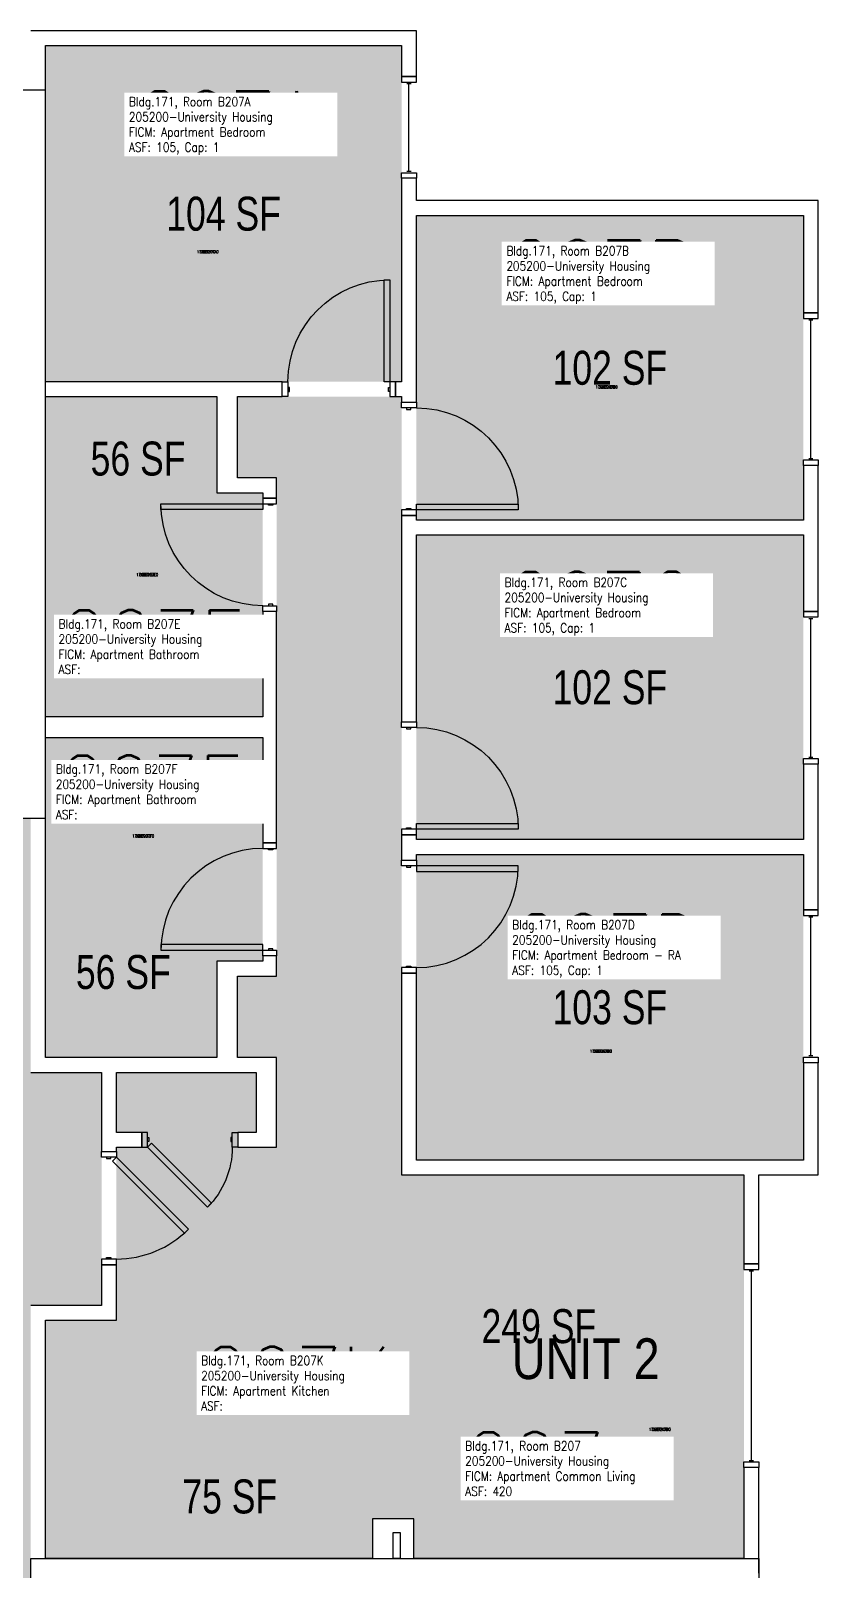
# Model space of a CAD drawing. Header units: inches. Extents: x -98 to 2219, y 102 to 2358.
# Drawn here: x 1934 to 2212, y 1814 to 2358 of the extents above; entities that cross this region are included whole.
import ezdxf
from ezdxf.enums import TextEntityAlignment as Align

# ---------------------------------------------------------------- set-up
doc = ezdxf.new("R2010")
doc.units = ezdxf.units.IN
doc.header["$LTSCALE"] = 96
doc.header["$MEASUREMENT"] = 0
for name, color, linetype in [('A-Area-Iden', 1, 'Continuous'), ('A-Door', 2, 'Continuous'), ('A-Glaz', 1, 'Continuous'), ('A-IDEN-RNUM', 7, 'Continuous'), ('A-IDEN-SNUM', 4, 'Continuous'), ('A-IDEN-VNUM', 4, 'Continuous'), ('A-Wall', 5, 'Continuous'), ('AREA-TEXT', 3, 'Continuous'), ('Rooms-Category-Color', 7, 'Continuous'), ('Rooms-College-Color', 7, 'Continuous'), ('Rooms-Department-Color', 7, 'Continuous'), ('Rooms-Division-Color', 7, 'Continuous'), ('Rooms-Information', 7, 'Continuous')]:
    doc.layers.add(name, color=color, linetype=linetype)
doc.styles.add('AREA', font='arial.ttf', dxfattribs={"width": 0.75, "height": 12})
doc.styles.add('ROOMSNUMBER', font='txt.shx', dxfattribs={"height": 0.03})
doc.styles.add('ROOMVNUMBER', font='simplex.shx', dxfattribs={"width": 0.85})
doc.styles.get("Standard").update_dxf_attribs({"font": 'ARIALN.TTF'})

msp = doc.modelspace()

# ---------------------------------------------------------------- hatches: boundary and pattern name
h = msp.add_hatch()
h.set_pattern_fill('ANSI31', color=256, angle=-90, style=0)
h.set_pattern_definition([(315, (2585.01571, 2416.92189), (0.088388348, 0.088388348), [])])
h.paths.add_polyline_path([(2001.07, 2085.45), (2001.07, 2026.72), (1991.86, 2026.72), (1991.86, 2085.45)], flags=9)
at = {"layer": 'Rooms-Category-Color', "true_color": 0x728ef3}
for points in [[(1939.17, 2352.44), (2064.92, 2352.44), (2064.92, 2233.69), (1939.17, 2233.69)], [(2070.17, 2292.44), (2206.92, 2292.44), (2206.92, 2184.82), (2070.17, 2184.82)], [(1939.17, 2228.44), (1999.67, 2228.44), (1999.67, 2194.44), (2015.92, 2194.44), (2015.92, 2115.3), (1939.17, 2115.3)], [(2069.3, 1817.94), (2069.3, 1902.08), (1964.17, 1902.08), (1964.17, 1963.21), (1973.12, 1963.21), (1973.12, 1968.46), (1964.17, 1968.46), (1964.17, 1989.66), (2013.55, 1989.66), (2013.55, 1968.46), (2007.12, 1968.46), (2007.12, 1963.21), (2020.8, 1963.21), (2020.8, 1994.91), (2006.92, 1994.91), (2006.92, 2023.66), (2020.8, 2023.66), (2020.8, 2199.69), (2006.92, 2199.69), (2006.92, 2228.44), (2064.92, 2228.44), (2064.92, 1953.44), (2185.92, 1953.44), (2185.92, 1817.94)], [(2070.17, 2179.57), (2206.92, 2179.57), (2206.92, 2071.94), (2070.17, 2071.94)], [(1939.17, 2108.05), (2015.92, 2108.05), (2015.92, 2028.91), (1999.67, 2028.91), (1999.67, 1994.91), (1939.17, 1994.91)], [(2206.92, 1958.69), (2206.92, 2066.69), (2070.17, 2066.69), (2070.17, 1958.69)], [(1939.17, 1902.08), (2069.3, 1902.08), (2069.3, 1831.94), (2054.67, 1831.94), (2054.67, 1817.94), (1939.17, 1817.94)]]:
    msp.add_hatch(color=171, dxfattribs=at).paths.add_polyline_path(points)
at = {"layer": 'Rooms-Category-Color', "true_color": 0xadadad}
for points in [[(1166.9, 2091.84), (1251.3, 2007.44), (1641.05, 2007.44), (1641.05, 1974.06), (1848.92, 1974.06), (1848.92, 1907.33), (1873.92, 1907.33), (1958.92, 1907.33), (1958.92, 1989.66), (1933.92, 1989.66), (1933.92, 2079.44), (1844.53, 2079.44), (1844.53, 2104.44), (1762.2, 2104.44), (1762.2, 2079.44), (1264.5, 2079.44), (1209.5, 2134.44)], [(1933.92, 1907.33), (1873.92, 1907.33), (1873.92, 1787.42), (1848.92, 1787.42), (1848.92, 1705.09), (1873.92, 1705.09), (1873.92, 1171.68), (1958.51, 1171.41), (1933.92, 1196), (1933.92, 1640.97), (1958.92, 1640.97), (1958.92, 1723.3), (1933.92, 1723.3)]]:
    msp.add_hatch(color=253, dxfattribs=at).paths.add_polyline_path(points)
at = {"layer": 'Rooms-College-Color', "true_color": 0xadadad}
for points in [[(1939.17, 2352.44), (2064.92, 2352.44), (2064.92, 2233.69), (1939.17, 2233.69)], [(2070.17, 2292.44), (2206.92, 2292.44), (2206.92, 2184.82), (2070.17, 2184.82)], [(1939.17, 2228.44), (1999.67, 2228.44), (1999.67, 2194.44), (2015.92, 2194.44), (2015.92, 2115.3), (1939.17, 2115.3)], [(2069.3, 1817.94), (2069.3, 1902.08), (1964.17, 1902.08), (1964.17, 1963.21), (1973.12, 1963.21), (1973.12, 1968.46), (1964.17, 1968.46), (1964.17, 1989.66), (2013.55, 1989.66), (2013.55, 1968.46), (2007.12, 1968.46), (2007.12, 1963.21), (2020.8, 1963.21), (2020.8, 1994.91), (2006.92, 1994.91), (2006.92, 2023.66), (2020.8, 2023.66), (2020.8, 2199.69), (2006.92, 2199.69), (2006.92, 2228.44), (2064.92, 2228.44), (2064.92, 1953.44), (2185.92, 1953.44), (2185.92, 1817.94)], [(2070.17, 2179.57), (2206.92, 2179.57), (2206.92, 2071.94), (2070.17, 2071.94)], [(1166.9, 2091.84), (1251.3, 2007.44), (1641.05, 2007.44), (1641.05, 1974.06), (1848.92, 1974.06), (1848.92, 1907.33), (1873.92, 1907.33), (1958.92, 1907.33), (1958.92, 1989.66), (1933.92, 1989.66), (1933.92, 2079.44), (1844.53, 2079.44), (1844.53, 2104.44), (1762.2, 2104.44), (1762.2, 2079.44), (1264.5, 2079.44), (1209.5, 2134.44)], [(1939.17, 2108.05), (2015.92, 2108.05), (2015.92, 2028.91), (1999.67, 2028.91), (1999.67, 1994.91), (1939.17, 1994.91)], [(2206.92, 1958.69), (2206.92, 2066.69), (2070.17, 2066.69), (2070.17, 1958.69)], [(1933.92, 1907.33), (1873.92, 1907.33), (1873.92, 1787.42), (1848.92, 1787.42), (1848.92, 1705.09), (1873.92, 1705.09), (1873.92, 1171.68), (1958.51, 1171.41), (1933.92, 1196), (1933.92, 1640.97), (1958.92, 1640.97), (1958.92, 1723.3), (1933.92, 1723.3)], [(1939.17, 1902.08), (2069.3, 1902.08), (2069.3, 1831.94), (2054.67, 1831.94), (2054.67, 1817.94), (1939.17, 1817.94)]]:
    msp.add_hatch(color=253, dxfattribs=at).paths.add_polyline_path(points)
at = {"layer": 'Rooms-Department-Color', "true_color": 0x604aed}
for points in [[(1939.17, 2352.44), (2064.92, 2352.44), (2064.92, 2233.69), (1939.17, 2233.69)], [(2070.17, 2292.44), (2206.92, 2292.44), (2206.92, 2184.82), (2070.17, 2184.82)], [(1939.17, 2228.44), (1999.67, 2228.44), (1999.67, 2194.44), (2015.92, 2194.44), (2015.92, 2115.3), (1939.17, 2115.3)], [(2069.3, 1817.94), (2069.3, 1902.08), (1964.17, 1902.08), (1964.17, 1963.21), (1973.12, 1963.21), (1973.12, 1968.46), (1964.17, 1968.46), (1964.17, 1989.66), (2013.55, 1989.66), (2013.55, 1968.46), (2007.12, 1968.46), (2007.12, 1963.21), (2020.8, 1963.21), (2020.8, 1994.91), (2006.92, 1994.91), (2006.92, 2023.66), (2020.8, 2023.66), (2020.8, 2199.69), (2006.92, 2199.69), (2006.92, 2228.44), (2064.92, 2228.44), (2064.92, 1953.44), (2185.92, 1953.44), (2185.92, 1817.94)], [(2070.17, 2179.57), (2206.92, 2179.57), (2206.92, 2071.94), (2070.17, 2071.94)], [(1939.17, 2108.05), (2015.92, 2108.05), (2015.92, 2028.91), (1999.67, 2028.91), (1999.67, 1994.91), (1939.17, 1994.91)], [(2206.92, 1958.69), (2206.92, 2066.69), (2070.17, 2066.69), (2070.17, 1958.69)], [(1939.17, 1902.08), (2069.3, 1902.08), (2069.3, 1831.94), (2054.67, 1831.94), (2054.67, 1817.94), (1939.17, 1817.94)]]:
    msp.add_hatch(color=173, dxfattribs=at).paths.add_polyline_path(points)
at = {"layer": 'Rooms-Department-Color', "true_color": 0xacacac}
for points in [[(1166.9, 2091.84), (1251.3, 2007.44), (1641.05, 2007.44), (1641.05, 1974.06), (1848.92, 1974.06), (1848.92, 1907.33), (1873.92, 1907.33), (1958.92, 1907.33), (1958.92, 1989.66), (1933.92, 1989.66), (1933.92, 2079.44), (1844.53, 2079.44), (1844.53, 2104.44), (1762.2, 2104.44), (1762.2, 2079.44), (1264.5, 2079.44), (1209.5, 2134.44)], [(1933.92, 1907.33), (1873.92, 1907.33), (1873.92, 1787.42), (1848.92, 1787.42), (1848.92, 1705.09), (1873.92, 1705.09), (1873.92, 1171.68), (1958.51, 1171.41), (1933.92, 1196), (1933.92, 1640.97), (1958.92, 1640.97), (1958.92, 1723.3), (1933.92, 1723.3)]]:
    msp.add_hatch(color=253, dxfattribs=at).paths.add_polyline_path(points)
at = {"layer": 'Rooms-Division-Color', "true_color": 0x604aed}
for points in [[(1939.17, 2352.44), (2064.92, 2352.44), (2064.92, 2233.69), (1939.17, 2233.69)], [(2070.17, 2292.44), (2206.92, 2292.44), (2206.92, 2184.82), (2070.17, 2184.82)], [(1939.17, 2228.44), (1999.67, 2228.44), (1999.67, 2194.44), (2015.92, 2194.44), (2015.92, 2115.3), (1939.17, 2115.3)], [(2069.3, 1817.94), (2069.3, 1902.08), (1964.17, 1902.08), (1964.17, 1963.21), (1973.12, 1963.21), (1973.12, 1968.46), (1964.17, 1968.46), (1964.17, 1989.66), (2013.55, 1989.66), (2013.55, 1968.46), (2007.12, 1968.46), (2007.12, 1963.21), (2020.8, 1963.21), (2020.8, 1994.91), (2006.92, 1994.91), (2006.92, 2023.66), (2020.8, 2023.66), (2020.8, 2199.69), (2006.92, 2199.69), (2006.92, 2228.44), (2064.92, 2228.44), (2064.92, 1953.44), (2185.92, 1953.44), (2185.92, 1817.94)], [(2070.17, 2179.57), (2206.92, 2179.57), (2206.92, 2071.94), (2070.17, 2071.94)], [(1939.17, 2108.05), (2015.92, 2108.05), (2015.92, 2028.91), (1999.67, 2028.91), (1999.67, 1994.91), (1939.17, 1994.91)], [(2206.92, 1958.69), (2206.92, 2066.69), (2070.17, 2066.69), (2070.17, 1958.69)], [(1939.17, 1902.08), (2069.3, 1902.08), (2069.3, 1831.94), (2054.67, 1831.94), (2054.67, 1817.94), (1939.17, 1817.94)]]:
    msp.add_hatch(color=173, dxfattribs=at).paths.add_polyline_path(points)
at = {"layer": 'Rooms-Division-Color', "true_color": 0xadadad}
for points in [[(1166.9, 2091.84), (1251.3, 2007.44), (1641.05, 2007.44), (1641.05, 1974.06), (1848.92, 1974.06), (1848.92, 1907.33), (1873.92, 1907.33), (1958.92, 1907.33), (1958.92, 1989.66), (1933.92, 1989.66), (1933.92, 2079.44), (1844.53, 2079.44), (1844.53, 2104.44), (1762.2, 2104.44), (1762.2, 2079.44), (1264.5, 2079.44), (1209.5, 2134.44)], [(1933.92, 1907.33), (1873.92, 1907.33), (1873.92, 1787.42), (1848.92, 1787.42), (1848.92, 1705.09), (1873.92, 1705.09), (1873.92, 1171.68), (1958.51, 1171.41), (1933.92, 1196), (1933.92, 1640.97), (1958.92, 1640.97), (1958.92, 1723.3), (1933.92, 1723.3)]]:
    msp.add_hatch(color=253, dxfattribs=at).paths.add_polyline_path(points)

# ---------------------------------------------------------------- linework, layer by layer
at = {"layer": 'A-Door'}
for points in [[(2060.8, 2233.69), (2058.8, 2233.69), (2058.8, 2269.69), (2060.8, 2269.69)], [(2024.8, 2228.44), (2022.8, 2228.44), (2022.8, 2233.69), (2024.8, 2233.69)], [(2024.8, 2230.19), (2025.3, 2230.19), (2025.3, 2231.69), (2024.8, 2231.69)], [(2060.8, 2230.19), (2060.3, 2230.19), (2060.3, 2231.69), (2060.8, 2231.69)], [(2060.8, 2228.44), (2062.8, 2228.44), (2062.8, 2233.69), (2060.8, 2233.69)], [(2064.92, 2224.44), (2064.92, 2226.44), (2070.17, 2226.44), (2070.17, 2224.44)], [(2066.67, 2224.44), (2066.67, 2223.94), (2068.17, 2223.94), (2068.17, 2224.44)], [(2020.8, 2190.55), (2020.8, 2192.55), (2015.92, 2192.55), (2015.92, 2190.55)], [(2015.92, 2190.55), (2015.92, 2188.55), (1979.92, 2188.55), (1979.92, 2190.55)], [(2019.42, 2190.55), (2019.42, 2190.05), (2017.92, 2190.05), (2017.92, 2190.55)], [(2064.92, 2188.44), (2064.92, 2186.44), (2070.17, 2186.44), (2070.17, 2188.44)], [(2066.67, 2188.44), (2066.67, 2188.94), (2068.17, 2188.94), (2068.17, 2188.44)], [(2070.17, 2188.44), (2070.17, 2190.44), (2106.17, 2190.44), (2106.17, 2188.44)], [(2020.8, 2154.55), (2020.8, 2152.55), (2015.92, 2152.55), (2015.92, 2154.55)], [(2019.42, 2154.55), (2019.42, 2155.05), (2017.92, 2155.05), (2017.92, 2154.55)], [(2064.92, 2111.57), (2064.92, 2113.57), (2070.17, 2113.57), (2070.17, 2111.57)], [(2066.67, 2111.57), (2066.67, 2111.07), (2068.17, 2111.07), (2068.17, 2111.57)], [(2064.92, 2075.57), (2064.92, 2073.57), (2070.17, 2073.57), (2070.17, 2075.57)], [(2066.67, 2075.57), (2066.67, 2076.07), (2068.17, 2076.07), (2068.17, 2075.57)], [(2070.17, 2075.57), (2070.17, 2077.57), (2106.17, 2077.57), (2106.17, 2075.57)], [(2020.8, 2068.8), (2020.8, 2070.8), (2015.92, 2070.8), (2015.92, 2068.8)], [(2019.42, 2068.8), (2019.42, 2068.3), (2017.92, 2068.3), (2017.92, 2068.8)], [(2064.92, 2062.69), (2064.92, 2064.69), (2070.17, 2064.69), (2070.17, 2062.69)], [(2066.67, 2062.69), (2066.67, 2062.19), (2068.17, 2062.19), (2068.17, 2062.69)], [(2070.17, 2062.69), (2070.17, 2060.69), (2106.17, 2060.69), (2106.17, 2062.69)], [(2015.92, 2032.8), (2015.92, 2034.8), (1979.92, 2034.8), (1979.92, 2032.8)], [(2020.8, 2032.8), (2020.8, 2030.8), (2015.92, 2030.8), (2015.92, 2032.8)], [(2019.42, 2032.8), (2019.42, 2033.3), (2017.92, 2033.3), (2017.92, 2032.8)], [(2064.92, 2026.69), (2064.92, 2024.69), (2070.17, 2024.69), (2070.17, 2026.69)], [(2066.67, 2026.69), (2066.67, 2027.19), (2068.17, 2027.19), (2068.17, 2026.69)], [(1975.12, 1968.46), (1973.12, 1968.46), (1973.12, 1963.21), (1975.12, 1963.21)], [(1975.12, 1966.71), (1975.62, 1966.71), (1975.62, 1965.21), (1975.12, 1965.21)], [(1975.12, 1963.21), (1976.54, 1964.62), (1997.75, 1943.41), (1996.34, 1942)], [(2005.12, 1966.71), (2004.62, 1966.71), (2004.62, 1965.21), (2005.12, 1965.21)], [(2005.12, 1968.46), (2007.12, 1968.46), (2007.12, 1963.21), (2005.12, 1963.21)], [(1958.92, 1959.72), (1958.92, 1961.72), (1964.17, 1961.72), (1964.17, 1959.72)], [(1960.67, 1959.72), (1960.67, 1959.22), (1962.17, 1959.22), (1962.17, 1959.72)], [(1964.17, 1959.72), (1962.76, 1958.31), (1988.21, 1932.85), (1989.63, 1934.27)], [(1958.92, 1923.72), (1958.92, 1921.72), (1964.17, 1921.72), (1964.17, 1923.72)], [(1960.67, 1923.72), (1960.67, 1924.22), (1962.17, 1924.22), (1962.17, 1923.72)]]:
    msp.add_lwpolyline(points, close=True, dxfattribs=at)
at = {"layer": 'A-Door', "extrusion": (0, 0, -1)}
for centre, radius, start, end in [((-2060.8, 2233.69), 36, 0, 90), ((-2070.17, 2188.44), 36, 90, 180), ((-2015.92, 2190.55), 36, 270, 0), ((-2070.17, 2075.57), 36, 90, 180), ((-1975.12, 1963.21), 30, 180, 225)]:
    msp.add_arc(centre, radius, start, end, dxfattribs=at)
at = {"layer": 'A-Door'}
for centre, start, end in [((2015.92, 2032.8), 90, 180), ((2070.17, 2062.69), 270, 0), ((1964.17, 1959.72), 270, 315)]:
    msp.add_arc(centre, 36, start, end, dxfattribs=at)
at = {"layer": 'A-Glaz'}
for p, q in [((2066.8, 2339.06), (2068.3, 2339.06)), ((2067.55, 2308.06), (2067.55, 2339.06)), ((2066.8, 2308.06), (2068.3, 2308.06)), ((2208.8, 2255.59), (2210.3, 2255.59)), ((2209.55, 2206.59), (2209.55, 2255.59)), ((2208.8, 2206.59), (2210.3, 2206.59)), ((2208.8, 2150.07), (2210.3, 2150.07)), ((2209.55, 2101.07), (2209.55, 2150.07)), ((2208.8, 2101.07), (2210.3, 2101.07)), ((2208.8, 2044.6), (2210.3, 2044.6)), ((2209.55, 1995.6), (2209.55, 2044.6)), ((2208.8, 1995.6), (2210.3, 1995.6)), ((2187.8, 1919.56), (2189.3, 1919.56)), ((2188.55, 1852.56), (2188.55, 1919.56)), ((2187.8, 1852.56), (2189.3, 1852.56))]:
    msp.add_line(p, q, dxfattribs=at)
for points in [[(2070.17, 2339.56), (2070.17, 2341.56), (2064.92, 2341.56), (2064.92, 2339.56)], [(2070.17, 2307.56), (2070.17, 2305.56), (2064.92, 2305.56), (2064.92, 2307.56)], [(2212.17, 2256.09), (2212.17, 2258.09), (2206.92, 2258.09), (2206.92, 2256.09)], [(2212.17, 2206.09), (2212.17, 2204.09), (2206.92, 2204.09), (2206.92, 2206.09)], [(2212.17, 2150.57), (2212.17, 2152.57), (2206.92, 2152.57), (2206.92, 2150.57)], [(2212.17, 2100.57), (2212.17, 2098.57), (2206.92, 2098.57), (2206.92, 2100.57)], [(2212.17, 2045.1), (2212.17, 2047.1), (2206.92, 2047.1), (2206.92, 2045.1)], [(2212.17, 1995.1), (2212.17, 1993.1), (2206.92, 1993.1), (2206.92, 1995.1)], [(2191.17, 1920.06), (2191.17, 1922.06), (2185.92, 1922.06), (2185.92, 1920.06)], [(2191.17, 1852.06), (2191.17, 1850.06), (2185.92, 1850.06), (2185.92, 1852.06)]]:
    msp.add_lwpolyline(points, close=True, dxfattribs=at)
at = {"layer": 'A-Wall'}
for p, q in [((2070.17, 2357.69), (1933.92, 2357.69)), ((2070.17, 2341.56), (2070.17, 2357.69)), ((1939.17, 2352.44), (2064.92, 2352.44)), ((1939.17, 2233.69), (1939.17, 2352.44)), ((2064.92, 2352.44), (2064.92, 2341.56)), ((2064.92, 2341.56), (2070.17, 2341.56)), ((1939.17, 2336.69), (1901.81, 2336.69)), ((1939.17, 2079.44), (1939.17, 2336.69)), ((2070.17, 2305.56), (2064.92, 2305.56)), ((2064.92, 2305.56), (2064.92, 2297.07)), ((2070.17, 2297.69), (2070.17, 2305.56)), ((2064.92, 2297.07), (2064.92, 2233.69)), ((2212.17, 2297.69), (2070.17, 2297.69)), ((2212.17, 2258.09), (2212.17, 2297.69)), ((2070.17, 2292.44), (2206.92, 2292.44)), ((2070.17, 2226.44), (2070.17, 2292.44)), ((2206.92, 2292.44), (2206.92, 2258.09)), ((2206.92, 2258.09), (2212.17, 2258.09)), ((2020.17, 2233.69), (1939.17, 2233.69)), ((2022.8, 2233.69), (2020.17, 2233.69)), ((2022.8, 2228.44), (2022.8, 2233.69)), ((2064.92, 2233.69), (2062.8, 2233.69)), ((2062.8, 2233.69), (2062.8, 2228.44)), ((1939.17, 2228.44), (1999.67, 2228.44)), ((1939.17, 2115.3), (1939.17, 2228.44)), ((1999.67, 2228.44), (1999.67, 2194.44)), ((2006.92, 2228.44), (2020.17, 2228.44)), ((2006.92, 2199.69), (2006.92, 2228.44)), ((2020.17, 2228.44), (2022.8, 2228.44)), ((2062.8, 2228.44), (2064.92, 2228.44)), ((2064.92, 2228.44), (2064.92, 2226.44)), ((2064.92, 2226.44), (2070.17, 2226.44)), ((2212.17, 2204.09), (2206.92, 2204.09)), ((2206.92, 2204.09), (2206.92, 2184.82)), ((2212.17, 2152.57), (2212.17, 2204.09)), ((2020.8, 2199.69), (2006.92, 2199.69)), ((2020.8, 2192.55), (2020.8, 2199.69)), ((1999.67, 2194.44), (2015.92, 2194.44)), ((2015.92, 2194.44), (2015.92, 2192.55)), ((2015.92, 2192.55), (2020.8, 2192.55)), ((2070.17, 2186.44), (2064.92, 2186.44)), ((2064.92, 2186.44), (2064.92, 2113.57)), ((2070.17, 2184.82), (2070.17, 2186.44)), ((2206.92, 2184.82), (2070.17, 2184.82)), ((2070.17, 2179.57), (2206.92, 2179.57)), ((2070.17, 2113.57), (2070.17, 2179.57)), ((2206.92, 2179.57), (2206.92, 2152.57)), ((2020.8, 2152.55), (2015.92, 2152.55)), ((2015.92, 2152.55), (2015.92, 2115.3)), ((2020.8, 2070.8), (2020.8, 2152.55)), ((2206.92, 2152.57), (2212.17, 2152.57)), ((2015.92, 2115.3), (1939.17, 2115.3)), ((2064.92, 2113.57), (2070.17, 2113.57)), ((1939.17, 2108.05), (2015.92, 2108.05)), ((1939.17, 1994.91), (1939.17, 2108.05)), ((2015.92, 2108.05), (2015.92, 2070.8)), ((2212.17, 2098.57), (2206.92, 2098.57)), ((2206.92, 2098.57), (2206.92, 2071.94)), ((2212.17, 2047.1), (2212.17, 2098.57)), ((1844.53, 2079.44), (1939.17, 2079.44)), ((2070.17, 2073.57), (2064.92, 2073.57)), ((2064.92, 2073.57), (2064.92, 2064.69)), ((2070.17, 2071.94), (2070.17, 2073.57)), ((2015.92, 2070.8), (2020.8, 2070.8)), ((2206.92, 2071.94), (2070.17, 2071.94)), ((2064.92, 2064.69), (2070.17, 2064.69)), ((2070.17, 2066.69), (2206.92, 2066.69)), ((2070.17, 2064.69), (2070.17, 2066.69)), ((2206.92, 2066.69), (2206.92, 2047.1)), ((2206.92, 2047.1), (2212.17, 2047.1)), ((2015.92, 2028.91), (1999.67, 2028.91)), ((1999.67, 2028.91), (1999.67, 1994.91)), ((2020.8, 2030.8), (2015.92, 2030.8)), ((2015.92, 2030.8), (2015.92, 2028.91)), ((2020.8, 2023.66), (2020.8, 2030.8)), ((2006.92, 2023.66), (2020.8, 2023.66)), ((2006.92, 1994.91), (2006.92, 2023.66)), ((2070.17, 2024.69), (2064.92, 2024.69)), ((2064.92, 2024.69), (2064.92, 1953.44)), ((2070.17, 1958.69), (2070.17, 2024.69)), ((1999.67, 1994.91), (1939.17, 1994.91)), ((2020.8, 1994.91), (2006.92, 1994.91)), ((2020.8, 1963.21), (2020.8, 1994.91)), ((2212.17, 1993.1), (2206.92, 1993.1)), ((2206.92, 1993.1), (2206.92, 1958.69)), ((2212.17, 1953.44), (2212.17, 1993.1)), ((1933.92, 1989.66), (1958.92, 1989.66)), ((1958.92, 1989.66), (1958.92, 1961.72)), ((1964.17, 1968.46), (1964.17, 1989.66)), ((1964.17, 1989.66), (2013.55, 1989.66)), ((2013.55, 1989.66), (2013.55, 1968.46)), ((1973.12, 1968.46), (1964.17, 1968.46)), ((1973.12, 1963.21), (1973.12, 1968.46)), ((2013.55, 1968.46), (2007.12, 1968.46)), ((2007.12, 1968.46), (2007.12, 1963.21)), ((1958.92, 1961.72), (1964.17, 1961.72)), ((1964.17, 1963.21), (1973.12, 1963.21)), ((1964.17, 1961.72), (1964.17, 1963.21)), ((2007.12, 1963.21), (2020.8, 1963.21)), ((2206.92, 1958.69), (2070.17, 1958.69)), ((2064.92, 1953.44), (2185.92, 1953.44)), ((2185.92, 1953.44), (2185.92, 1922.06)), ((2191.17, 1953.44), (2212.17, 1953.44)), ((2191.17, 1922.06), (2191.17, 1953.44)), ((1964.17, 1921.72), (1958.92, 1921.72)), ((1958.92, 1921.72), (1958.92, 1907.33)), ((1964.17, 1902.08), (1964.17, 1921.72)), ((2185.92, 1922.06), (2191.17, 1922.06)), ((1958.92, 1907.33), (1933.92, 1907.33)), ((1939.17, 1817.94), (1939.17, 1902.08)), ((1939.17, 1902.08), (1964.17, 1902.08)), ((2191.17, 1850.06), (2185.92, 1850.06)), ((2185.92, 1850.06), (2185.92, 1817.94)), ((2191.17, 1812.69), (2191.17, 1850.06)), ((2054.67, 1831.94), (2054.67, 1817.94)), ((2069.3, 1831.94), (2054.67, 1831.94)), ((2069.3, 1817.94), (2069.3, 1831.94)), ((2061.92, 1817.94), (2061.92, 1827.07)), ((2061.92, 1827.07), (2064.42, 1827.07)), ((2064.42, 1827.07), (2064.42, 1817.94)), ((1933.92, 1723.3), (1933.92, 1817.94)), ((1933.92, 1817.94), (2191.17, 1817.94)), ((2054.67, 1817.94), (1939.17, 1817.94)), ((2064.42, 1817.94), (2061.92, 1817.94)), ((2185.92, 1817.94), (2069.3, 1817.94)), ((2191.17, 1817.94), (2191.17, 1780.57))]:
    msp.add_line(p, q, dxfattribs=at)

# ---------------------------------------------------------------- texts
at = {"layer": 'A-Area-Iden'}
msp.add_text('UNIT 2', height=14.4, dxfattribs=at).set_placement((2130.02, 1881.3), align=Align.CENTER)
at = {"layer": 'A-IDEN-RNUM', "style": 'ROOMSNUMBER', "width": 0.85}
for s, p in [('0207-A0', (1996.43, 2279.61)), ('0207-B0', (2137.39, 2231.83)), ('0207-E0', (1975.06, 2165.5)), ('0207-C0', (2133.89, 2150.18)), ('0207-F0', (1973.65, 2073.19)), ('0207-D0', (2135.41, 1997.16)), ('0207-K0', (2006.69, 1874.26)), ('0207-00', (2156.2, 1863.55))]:
    msp.add_text(s, height=1, dxfattribs=at).set_placement(p, align=Align.MIDDLE_CENTER)
at = {"layer": 'A-IDEN-SNUM', "style": 'ROOMSNUMBER', "width": 0.85}
for s, p in [('1710B207A0', (1996.43, 2279.61)), ('1710B207B0', (2137.39, 2231.83)), ('1710B207E0', (1975.06, 2165.5)), ('1710B207C0', (2133.89, 2150.18)), ('1710B207F0', (1973.65, 2073.19)), ('1710B207D0', (2135.41, 1997.16)), ('1710B207K0', (2006.69, 1874.26)), ('1710B20700', (2156.2, 1863.55))]:
    msp.add_text(s, height=1, dxfattribs=at).set_placement(p, align=Align.MIDDLE_CENTER)
at = {"layer": 'A-IDEN-VNUM', "style": 'ROOMVNUMBER', "width": 0.85}
for s, p in [('207A', (2003.24, 2325.14)), ('207B', (2135.68, 2272.45)), ('207C', (2135.5, 2155.31)), ('207E', (1976.96, 2141.7)), ('207F', (1975.98, 2090.41)), ('207D', (2137.76, 2034.32)), ('207K', (2027.79, 1881.43)), ('207', (2112.02, 1851.3))]:
    msp.add_text(s, height=22.5, dxfattribs=at).set_placement(p, align=Align.MIDDLE_CENTER)
at = {"layer": 'AREA-TEXT', "style": 'AREA', "width": 0.75}
for s, p in [('104 SF', (2002.05, 2293.07)), ('102 SF', (2138.55, 2238.63)), ('56 SF', (1971.83, 2206.55)), ('102 SF', (2138.55, 2125.75)), ('56 SF', (1966.63, 2025.13)), ('103 SF', (2138.55, 2012.69)), ('249 SF', (2113.47, 1900.01)), ('75 SF', (2004.23, 1839.84))]:
    msp.add_text(s, height=12, dxfattribs=at).set_placement(p, align=Align.MIDDLE_CENTER)

# ---------------------------------------------------------------- next in the draw order: texts
at = {"layer": 'Rooms-Information', "width": 72, "attachment_point": 7, "style": 'ROOMVNUMBER', "bg_fill": 3, "box_fill_scale": 1.5, "bg_fill_color": 256, "bg_fill_true_color": 13158600, "bg_fill_transparency": 0}
for s, insert, char_height in [('Bldg.171, Room B207A^M^J205200-University Housing^M^JFICM: Apartment Bedroom^M^JASF: 105, Cap: 1', (1968.63, 2313.89), 3.2143), ('Bldg.171, Room B207B^M^J205200-University Housing^M^JFICM: Apartment Bedroom^M^JASF: 105, Cap: 1', (2101.98, 2261.2), 3.2143), ('Bldg.171, Room B207C^M^J205200-University Housing^M^JFICM: Apartment Bedroom^M^JASF: 105, Cap: 1', (2101.35, 2144.06), 3.2143), ('Bldg.171, Room B207E^M^J205200-University Housing^M^JFICM: Apartment Bathroom^M^JASF: ', (1943.72, 2130.45), 3.2143), ('Bldg.171, Room B207F^M^J205200-University Housing^M^JFICM: Apartment Bathroom^M^JASF: ', (1942.74, 2079.16), 3.2143), ('Bldg.171, Room B207D^M^J205200-University Housing^M^JFICM: Apartment Bedroom - RA^M^JASF: 105, Cap: 1', (2104.06, 2023.07), 3.21429), ('Bldg.171, Room B207K^M^J205200-University Housing^M^JFICM: Apartment Kitchen^M^JASF: ', (1994.09, 1870.18), 3.2143), ('Bldg.171, Room B207^M^J205200-University Housing^M^JFICM: Apartment Common Living^M^JASF: 420', (2087.43, 1840.05), 3.2143)]:
    msp.add_mtext(s, dxfattribs=dict(at, insert=insert, char_height=char_height))

doc.saveas('drawing.dxf')
